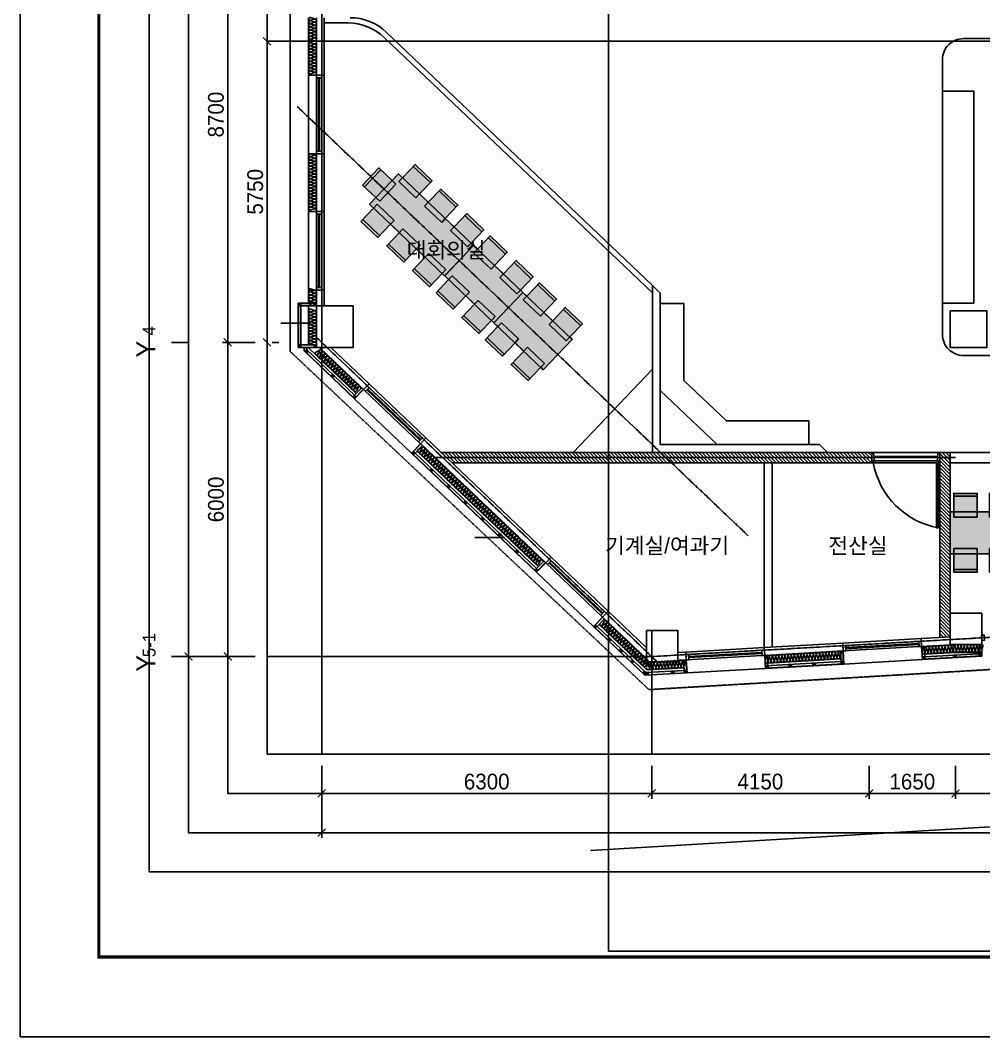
# Model space of a CAD drawing. Header units: millimetres. Extents: x 0 to 199210, y 0 to 94205.
# Drawn here: x 68105 to 86494, y 0 to 19409 of the extents above; entities that cross this region are included whole.
import ezdxf
from ezdxf.enums import TextEntityAlignment as Align

# ---------------------------------------------------------------- set-up
doc = ezdxf.new("R2010")
doc.units = ezdxf.units.MM
doc.linetypes.add('CEN', pattern=[62, 60, -1, 0, -1])
doc.linetypes.add('HIDDEN', pattern=[3, 2, -1])
doc.layers.get('Defpoints').update_dxf_attribs({"color": 142})
for name, color, linetype in [('$사무복지_Plan_1F$0$FUR', 5, 'Continuous'), ('$사무복지_Plan_1F$0$재질', 251, 'Continuous'), ('2. WAL', 2, 'Continuous'), ('4', 4, 'Continuous'), ('5', 5, 'Continuous'), ('6', 6, 'Continuous'), ('A-DWALL1', 3, 'Continuous'), ('CEN', 1, 'CEN'), ('COL', 2, 'Continuous'), ('D_TEXT', 7, 'Continuous'), ('DIM', 7, 'Continuous'), ('HAT', 8, 'Continuous'), ('Hid', 7, 'HIDDEN'), ('ins', 9, 'Continuous'), ('STL', 3, 'Continuous'), ('WID', 4, 'Continuous'), ('WIN-9', 9, 'Continuous'), ('조적', 3, 'Continuous')]:
    doc.layers.add(name, color=color, linetype=linetype)
doc.layers.add('INVisible', color=165, linetype='Continuous', plot=False)
doc.styles.add('11', font='Dotum.ttf')
doc.styles.add('돋움', font='Dotum.ttf')
doc.dimstyles.new('150', dxfattribs={"dimscale": 50, "dimtxt": 6, "dimasz": 3, "dimexe": 2, "dimexo": 4.5, "dimgap": 1.5, "dimtad": 1, "dimtoh": 1, "dimdec": 0, "dimzin": 0, "dimdsep": 46, "dimtxsty": '11', "dimblk1": 'ARCHTICK', "dimblk2": 'ARCHTICK', "dimsah": 1, "dimcen": 5, "dimclrd": 143, "dimclre": 143, "dimclrt": 7, "dimadec": 0, "dimazin": 0, "dimtfac": 1, "dimtdec": 0, "dimtix": 1, "dimtmove": 2, "dimatfit": 3, "dimldrblk": 'ARCHTICK', "dimfxl": 1, "dimtolj": 1, "dimtzin": 0, "dimlwd": -1, "dimlwe": -1, "dimarcsym": 0})
picture_1 = doc.add_image_def('image1.jpg', size_in_pixel=(707, 1000))

# ---------------------------------------------------------------- blocks, each defined once
blk = doc.blocks.new('FORM_A3_100')
at = {"color": 8}
blk.add_lwpolyline([(42000, 0), (42000, 29700), (0, 29700), (0, 0)], close=True, dxfattribs=at)
at = {"color": 7, "const_width": 41.7}
blk.add_lwpolyline([(41001, 1016), (41001, 28684), (999, 28684), (999, 1016)], close=True, dxfattribs=at)
blk = doc.blocks.new('_ArchTick')
at = {"color": 0, "linetype": 'ByBlock', "const_width": 0.15}
blk.add_lwpolyline([(-0.5, -0.5), (0.5, 0.5)], dxfattribs=at)
blk = doc.blocks.new('*D129')
at = {"layer": 'Defpoints', "color": 0, "transparency": 16777216}
for p in [(72815, 21959), (72065, 13259), (72815, 13259)]:
    blk.add_point(p, dxfattribs=at)
at = {"layer": 'DIM', "color": 143, "transparency": 16777216}
for p, q in [((72590, 21959), (71965, 21959)), ((72065, 21959), (72065, 13259)), ((72590, 13259), (71965, 13259))]:
    blk.add_line(p, q, dxfattribs=at)
at = {"layer": 'DIM', "color": 143, "transparency": 16777216, "xscale": 150, "yscale": 150, "zscale": 150}
for p, rotation in [((72065, 21959), 90), ((72065, 13259), 270)]:
    blk.add_blockref('_ArchTick', p, dxfattribs=dict(at, rotation=rotation))
at = {"layer": 'DIM', "color": 7, "transparency": 16777216, "insert": (71840, 17609), "char_height": 300, "attachment_point": 5, "rotation": 90, "style": '11'}
blk.add_mtext('\\A1;8700', dxfattribs=at)
blk = doc.blocks.new('*D130')
at = {"layer": 'Defpoints', "color": 0, "transparency": 16777216}
for p in [(72815, 13259), (72065, 7259), (72815, 7259)]:
    blk.add_point(p, dxfattribs=at)
at = {"layer": 'DIM', "color": 143, "transparency": 16777216}
for p, q in [((72590, 13259), (71965, 13259)), ((72065, 13259), (72065, 7259)), ((72590, 7259), (71965, 7259))]:
    blk.add_line(p, q, dxfattribs=at)
at = {"layer": 'DIM', "color": 143, "transparency": 16777216, "xscale": 150, "yscale": 150, "zscale": 150}
for p, rotation in [((72065, 13259), 90), ((72065, 7259), 270)]:
    blk.add_blockref('_ArchTick', p, dxfattribs=dict(at, rotation=rotation))
at = {"layer": 'DIM', "color": 7, "transparency": 16777216, "insert": (71840, 10259), "char_height": 300, "attachment_point": 5, "rotation": 90, "style": '11'}
blk.add_mtext('\\A1;6000', dxfattribs=at)
blk = doc.blocks.new('*D131')
at = {"layer": 'Defpoints', "color": 0, "transparency": 16777216}
for p in [(72815, 38459), (71315, 7259), (72815, 7259)]:
    blk.add_point(p, dxfattribs=at)
at = {"layer": 'DIM', "color": 143, "transparency": 16777216}
for p, q in [((72590, 38459), (71215, 38459)), ((71315, 38459), (71315, 7259)), ((72590, 7259), (71215, 7259))]:
    blk.add_line(p, q, dxfattribs=at)
at = {"layer": 'DIM', "color": 143, "transparency": 16777216, "xscale": 150, "yscale": 150, "zscale": 150}
for p, rotation in [((71315, 38459), 90), ((71315, 7259), 270)]:
    blk.add_blockref('_ArchTick', p, dxfattribs=dict(at, rotation=rotation))
at = {"layer": 'DIM', "color": 7, "transparency": 16777216, "insert": (71090, 22859), "char_height": 300, "attachment_point": 5, "rotation": 90, "style": '11'}
blk.add_mtext('\\A1;31200', dxfattribs=at)
blk = doc.blocks.new('*D142')
at = {"layer": 'Defpoints', "color": 0, "transparency": 16777216}
for p in [(73858, 5395), (80158, 5395), (80158, 4645)]:
    blk.add_point(p, dxfattribs=at)
at = {"layer": 'DIM', "color": 143, "transparency": 16777216}
for p, q in [((73858, 5170), (73858, 4545)), ((80158, 5170), (80158, 4545)), ((73858, 4645), (80158, 4645))]:
    blk.add_line(p, q, dxfattribs=at)
at = {"layer": 'DIM', "color": 143, "transparency": 16777216, "xscale": 150, "yscale": 150, "zscale": 150, "rotation": 180}
blk.add_blockref('_ArchTick', (73858, 4645), dxfattribs=at)
at = {"layer": 'DIM', "color": 143, "transparency": 16777216, "xscale": 150, "yscale": 150, "zscale": 150}
blk.add_blockref('_ArchTick', (80158, 4645), dxfattribs=at)
at = {"layer": 'DIM', "color": 7, "transparency": 16777216, "insert": (77008, 4870), "char_height": 300, "attachment_point": 5, "style": '11'}
blk.add_mtext('\\A1;6300', dxfattribs=at)
blk = doc.blocks.new('*D143')
at = {"layer": 'Defpoints', "color": 0, "transparency": 16777216}
for p in [(80158, 5395), (84308, 5395), (84308, 4645)]:
    blk.add_point(p, dxfattribs=at)
at = {"layer": 'DIM', "color": 143, "transparency": 16777216}
for p, q in [((80158, 5170), (80158, 4545)), ((84308, 5170), (84308, 4545)), ((80158, 4645), (84308, 4645))]:
    blk.add_line(p, q, dxfattribs=at)
at = {"layer": 'DIM', "color": 143, "transparency": 16777216, "xscale": 150, "yscale": 150, "zscale": 150, "rotation": 180}
blk.add_blockref('_ArchTick', (80158, 4645), dxfattribs=at)
at = {"layer": 'DIM', "color": 143, "transparency": 16777216, "xscale": 150, "yscale": 150, "zscale": 150}
blk.add_blockref('_ArchTick', (84308, 4645), dxfattribs=at)
at = {"layer": 'DIM', "color": 7, "transparency": 16777216, "insert": (82233, 4870), "char_height": 300, "attachment_point": 5, "style": '11'}
blk.add_mtext('\\A1;4150', dxfattribs=at)
blk = doc.blocks.new('*D144')
at = {"layer": 'Defpoints', "color": 0, "transparency": 16777216}
for p in [(84308, 5395), (85958, 5395), (85958, 4645)]:
    blk.add_point(p, dxfattribs=at)
at = {"layer": 'DIM', "color": 143, "transparency": 16777216}
for p, q in [((84308, 5170), (84308, 4545)), ((85958, 5170), (85958, 4545)), ((84308, 4645), (85958, 4645))]:
    blk.add_line(p, q, dxfattribs=at)
at = {"layer": 'DIM', "color": 143, "transparency": 16777216, "xscale": 150, "yscale": 150, "zscale": 150, "rotation": 180}
blk.add_blockref('_ArchTick', (84308, 4645), dxfattribs=at)
at = {"layer": 'DIM', "color": 143, "transparency": 16777216, "xscale": 150, "yscale": 150, "zscale": 150}
blk.add_blockref('_ArchTick', (85958, 4645), dxfattribs=at)
at = {"layer": 'DIM', "color": 7, "transparency": 16777216, "insert": (85133, 4870), "char_height": 300, "attachment_point": 5, "style": '11'}
blk.add_mtext('\\A1;1650', dxfattribs=at)
blk = doc.blocks.new('*D145')
at = {"layer": 'Defpoints', "color": 0, "transparency": 16777216}
for p in [(85958, 5395), (95958, 5395), (95958, 4645)]:
    blk.add_point(p, dxfattribs=at)
at = {"layer": 'DIM', "color": 143, "transparency": 16777216}
for p, q in [((85958, 5170), (85958, 4545)), ((95958, 5170), (95958, 4545)), ((85958, 4645), (95958, 4645))]:
    blk.add_line(p, q, dxfattribs=at)
at = {"layer": 'DIM', "color": 143, "transparency": 16777216, "xscale": 150, "yscale": 150, "zscale": 150, "rotation": 180}
blk.add_blockref('_ArchTick', (85958, 4645), dxfattribs=at)
at = {"layer": 'DIM', "color": 143, "transparency": 16777216, "xscale": 150, "yscale": 150, "zscale": 150}
blk.add_blockref('_ArchTick', (95958, 4645), dxfattribs=at)
at = {"layer": 'DIM', "color": 7, "transparency": 16777216, "insert": (90958, 4870), "char_height": 300, "attachment_point": 5, "style": '11'}
blk.add_mtext('\\A1;10000', dxfattribs=at)
blk = doc.blocks.new('*D150')
at = {"layer": 'Defpoints', "color": 0, "transparency": 16777216}
for p in [(73858, 5395), (118858, 5395), (118858, 3895)]:
    blk.add_point(p, dxfattribs=at)
at = {"layer": 'DIM', "color": 143, "transparency": 16777216}
for p, q in [((73858, 5170), (73858, 3795)), ((118858, 5170), (118858, 3795)), ((73858, 3895), (118858, 3895))]:
    blk.add_line(p, q, dxfattribs=at)
at = {"layer": 'DIM', "color": 143, "transparency": 16777216, "xscale": 150, "yscale": 150, "zscale": 150, "rotation": 180}
blk.add_blockref('_ArchTick', (73858, 3895), dxfattribs=at)
at = {"layer": 'DIM', "color": 143, "transparency": 16777216, "xscale": 150, "yscale": 150, "zscale": 150}
blk.add_blockref('_ArchTick', (118858, 3895), dxfattribs=at)
at = {"layer": 'DIM', "color": 7, "transparency": 16777216, "insert": (96358, 4120), "char_height": 300, "attachment_point": 5, "style": '11'}
blk.add_mtext('\\A1;45000', dxfattribs=at)
blk = doc.blocks.new('*D157')
at = {"layer": 'Defpoints', "color": 0, "transparency": 16777216}
for p in [(72815, 21959), (72815, 19009), (72815, 19009)]:
    blk.add_point(p, dxfattribs=at)
at = {"layer": 'DIM', "color": 143, "transparency": 16777216}
for p, q in [((72815, 21959), (72815, 19009)), ((73040, 21959), (72915, 21959)), ((73040, 19009), (72915, 19009))]:
    blk.add_line(p, q, dxfattribs=at)
at = {"layer": 'DIM', "color": 143, "transparency": 16777216, "xscale": 150, "yscale": 150, "zscale": 150}
for p, rotation in [((72815, 21959), 90), ((72815, 19009), 270)]:
    blk.add_blockref('_ArchTick', p, dxfattribs=dict(at, rotation=rotation))
at = {"layer": 'DIM', "color": 7, "transparency": 16777216, "insert": (72590, 20484), "char_height": 300, "attachment_point": 5, "rotation": 90, "style": '11'}
blk.add_mtext('\\A1;2950', dxfattribs=at)
blk = doc.blocks.new('*D158')
at = {"layer": 'Defpoints', "color": 0, "transparency": 16777216}
for p in [(72815, 19009), (72815, 13259), (72815, 13259)]:
    blk.add_point(p, dxfattribs=at)
at = {"layer": 'DIM', "color": 143, "transparency": 16777216}
for p, q in [((72815, 19009), (72815, 13259)), ((73040, 19009), (72915, 19009)), ((73040, 13259), (72915, 13259))]:
    blk.add_line(p, q, dxfattribs=at)
at = {"layer": 'DIM', "color": 143, "transparency": 16777216, "xscale": 150, "yscale": 150, "zscale": 150}
for p, rotation in [((72815, 19009), 90), ((72815, 13259), 270)]:
    blk.add_blockref('_ArchTick', p, dxfattribs=dict(at, rotation=rotation))
at = {"layer": 'DIM', "color": 7, "transparency": 16777216, "insert": (72590, 16134), "char_height": 300, "attachment_point": 5, "rotation": 90, "style": '11'}
blk.add_mtext('\\A1;5750', dxfattribs=at)
blk = doc.blocks.new('insul1')
blk.add_lwpolyline([(0, 0.25, 1.344031), (0.35, 0.25), (0.2, 0.75, -1.344031), (0.55, 0.75), (0.4, 0.25)], format="xyb")
blk = doc.blocks.new('table_4')
at = {"true_color": 0xffffff}
h = blk.add_hatch(color=7, dxfattribs=at)
h.dxf.hatch_style = 1
h.paths.add_polyline_path([(130342, 46560), (130342, 46210), (130237, 46210), (130237, 45410), (130342, 45410), (130342, 45060), (130792, 45060), (130792, 45410), (131022, 45410), (131022, 45060), (131472, 45060), (131472, 45410), (131537, 45410), (131537, 46210), (131472, 46210), (131472, 46560), (131022, 46560), (131022, 46210), (130792, 46210), (130792, 46560)])
at = {"layer": '$사무복지_Plan_1F$0$FUR'}
for p, q in [((130792, 46560), (130342, 46560)), ((130342, 46560), (130342, 46210)), ((130342, 46510), (130792, 46510)), ((130792, 46210), (130792, 46560)), ((131472, 46560), (131022, 46560)), ((131022, 46560), (131022, 46210)), ((131022, 46510), (131472, 46510)), ((131472, 46210), (131472, 46560)), ((131537, 46210), (130237, 46210)), ((130237, 46210), (130237, 45410)), ((131537, 45410), (131537, 46210)), ((130237, 45410), (131537, 45410)), ((130342, 45060), (130342, 45410)), ((130792, 45410), (130792, 45060)), ((131022, 45060), (131022, 45410)), ((131472, 45410), (131472, 45060)), ((130342, 45110), (130792, 45110)), ((130792, 45060), (130342, 45060)), ((131022, 45110), (131472, 45110)), ((131472, 45060), (131022, 45060))]:
    blk.add_line(p, q, dxfattribs=at)
at = {"layer": '$사무복지_Plan_1F$0$재질', "ltscale": 0.3}
for p, q in [((130342, 46210), (130342, 46110)), ((130792, 46110), (130792, 46210)), ((131022, 46210), (131022, 46110)), ((131472, 46110), (131472, 46210)), ((130342, 46110), (130792, 46110)), ((131022, 46110), (131472, 46110)), ((130342, 45410), (130342, 45510)), ((130342, 45510), (130792, 45510)), ((130792, 45510), (130792, 45410)), ((131022, 45410), (131022, 45510)), ((131022, 45510), (131472, 45510)), ((131472, 45510), (131472, 45410))]:
    blk.add_line(p, q, dxfattribs=at)
blk.add_lwpolyline([(130342, 46560), (130342, 46210), (130237, 46210), (130237, 45410), (130342, 45410), (130342, 45060), (130792, 45060), (130792, 45410), (131022, 45410), (131022, 45060), (131472, 45060), (131472, 45410), (131537, 45410), (131537, 46210), (131472, 46210), (131472, 46560), (131022, 46560), (131022, 46210), (130792, 46210), (130792, 46560)], close=True)
blk = doc.blocks.new('3F_Tabl_7')
at = {"true_color": 0xffffff}
h = blk.add_hatch(color=7, dxfattribs=at)
h.dxf.hatch_style = 1
h.paths.add_polyline_path([(279150, 37195), (278800, 37195), (278800, 37300), (278625, 37300), (278625, 37650), (278175, 37650), (278175, 37300), (278000, 37300), (278000, 37195), (277650, 37195), (277650, 36745), (278000, 36745), (278000, 36515), (277650, 36515), (277650, 36065), (278000, 36065), (278000, 35835), (277650, 35835), (277650, 35385), (278000, 35385), (278000, 35320), (278800, 35320), (278800, 35385), (279150, 35385), (279150, 35835), (278800, 35835), (278800, 36065), (279150, 36065), (279150, 36515), (278800, 36515), (278800, 36745), (279150, 36745)])
at = {"layer": '$사무복지_Plan_1F$0$FUR'}
for p, q in [((278175, 37300), (278175, 37650)), ((278175, 37650), (278625, 37650)), ((278625, 37600), (278175, 37600)), ((278625, 37650), (278625, 37300)), ((278800, 37300), (278000, 37300)), ((278000, 37300), (278000, 35320)), ((278800, 35320), (278800, 37300)), ((277650, 36745), (277650, 37195)), ((277650, 37195), (278000, 37195)), ((277700, 37195), (277700, 36745)), ((279150, 37195), (278800, 37195)), ((279100, 37195), (279100, 36745)), ((279150, 36745), (279150, 37195)), ((278000, 36745), (277650, 36745)), ((278800, 36745), (279150, 36745)), ((277650, 36065), (277650, 36515)), ((277650, 36515), (278000, 36515)), ((277700, 36515), (277700, 36065)), ((279150, 36515), (278800, 36515)), ((279100, 36515), (279100, 36065)), ((279150, 36065), (279150, 36515)), ((278000, 36065), (277650, 36065)), ((278800, 36065), (279150, 36065)), ((277650, 35385), (277650, 35835)), ((277650, 35835), (278000, 35835)), ((277700, 35835), (277700, 35385)), ((279150, 35835), (278800, 35835)), ((279100, 35835), (279100, 35385)), ((279150, 35385), (279150, 35835)), ((278000, 35385), (277650, 35385)), ((278800, 35385), (279150, 35385)), ((278000, 35320), (278800, 35320))]:
    blk.add_line(p, q, dxfattribs=at)
at = {"layer": '$사무복지_Plan_1F$0$재질', "ltscale": 0.3}
for p, q in [((278175, 37200), (278175, 37300)), ((278625, 37300), (278625, 37200)), ((278000, 37195), (278100, 37195)), ((278100, 37195), (278100, 36745)), ((278625, 37200), (278175, 37200)), ((278800, 37195), (278700, 37195)), ((278700, 37195), (278700, 36745)), ((278100, 36745), (278000, 36745)), ((278700, 36745), (278800, 36745)), ((278000, 36515), (278100, 36515)), ((278100, 36515), (278100, 36065)), ((278800, 36515), (278700, 36515)), ((278700, 36515), (278700, 36065)), ((278100, 36065), (278000, 36065)), ((278700, 36065), (278800, 36065)), ((278000, 35835), (278100, 35835)), ((278100, 35835), (278100, 35385)), ((278800, 35835), (278700, 35835)), ((278700, 35835), (278700, 35385)), ((278100, 35385), (278000, 35385)), ((278700, 35385), (278800, 35385))]:
    blk.add_line(p, q, dxfattribs=at)
blk.add_lwpolyline([(279150, 37195), (278800, 37195), (278800, 37300), (278625, 37300), (278625, 37650), (278175, 37650), (278175, 37300), (278000, 37300), (278000, 37195), (277650, 37195), (277650, 36745), (278000, 36745), (278000, 36515), (277650, 36515), (277650, 36065), (278000, 36065), (278000, 35835), (277650, 35835), (277650, 35385), (278000, 35385), (278000, 35320), (278800, 35320), (278800, 35385), (279150, 35385), (279150, 35835), (278800, 35835), (278800, 36065), (279150, 36065), (279150, 36515), (278800, 36515), (278800, 36745), (279150, 36745)], close=True)

msp = doc.modelspace()

# ---------------------------------------------------------------- hatches: boundary and pattern name
at = {"layer": 'HAT'}
h = msp.add_hatch(dxfattribs=at)
h.set_pattern_fill('ANSI31', color=256, scale=15, angle=450, style=0, double=1)
h.set_pattern_definition([(135, (76137.206, 10958.86), (-33.67596, -33.67596), [])])
h.paths.add_polyline_path([(85858, 11158.9), (85658, 11158.9), (85658, 10958.9), (85658, 7621.6), (85858, 7633), (85858, 8088.6)])
h.paths.add_polyline_path([(84358, 10958.9), (84358, 11158.9), (84258, 11158.9), (76137.2, 11158.9), (76347.1, 10958.9)])

# ---------------------------------------------------------------- linework, layer by layer
for p, q in [((73080.5, 13624), (73645.5, 13624)), ((76779.5, 9529.5), (77344.4, 9529.5)), ((86458, 7338.6), (86458, 7266.4))]:
    msp.add_line(p, q)
at = {"color": 0, "linetype": 'ByBlock'}
for p, q in [((70989.8, 13258.9), (71314.8, 13258.9)), ((70989.8, 7258.9), (71314.8, 7258.9))]:
    msp.add_line(p, q, dxfattribs=at)
at = {"layer": '2. WAL'}
for p, q in [((73908, 19358.9), (74360.5, 19358.9)), ((78656.3, 11158.9), (80170.8, 12749.1)), ((82306.4, 7431.1), (82306.4, 10958.9)), ((82456.4, 7439.6), (82456.4, 10958.9))]:
    msp.add_line(p, q, dxfattribs=at)
msp.add_lwpolyline([(89888, 13408.9), (89888, 19058.9), (86108, 19058.9, 0.4142136), (85708, 18658.9), (85708, 18058.9), (86308, 18058.9), (86308, 14008.9), (85708, 14008.9), (85708, 13408.9, 0.4142136), (86108, 13008.9), (89488, 13008.9, 0.4142136)], format="xyb", close=True, dxfattribs=at)
for points in [[(85708, 18058.9), (86308, 18058.9), (86308, 14008.9), (85708, 14008.9)], [(83158, 11308.9), (81404.4, 11308.9), (80320.8, 12340.9), (80320.8, 14001.4), (80770.8, 14001.4), (80770.8, 12533.7), (81584.4, 11758.9), (83158, 11758.9)], [(85858, 11158.9), (88358, 11158.9), (88358, 10958.9), (85858, 10958.9)]]:
    msp.add_lwpolyline(points, close=True, dxfattribs=at)
msp.add_lwpolyline([(80170.8, 11158.9), (80170.8, 14344.1), (80320.8, 14201.4), (80320.8, 11308.9), (83358, 11308.9), (83515.5, 11158.9), (80320.8, 11158.9)], dxfattribs=at)
for centre in [(74400.5, 18458.9), (74360.5, 18358.9)]:
    msp.add_arc(centre, 1000, 46.39718, 90, dxfattribs=at)
at = {"layer": '4'}
for p, q in [((73608, 19458.9), (73608, 18358.9)), ((73758, 18358.9), (73608, 18358.9)), ((73758, 16858.9), (73608, 16858.9)), ((73608, 16858.9), (73608, 15758.9)), ((73758, 15758.9), (73608, 15758.9)), ((73608, 14258.9), (73608, 14008.9)), ((73758, 14258.9), (73608, 14258.9)), ((73608, 13958.9), (73608, 13208.9)), ((73608, 13158.9), (73608, 13151.7)), ((74518.3, 12284.7), (73608, 13151.7)), ((75677.9, 11182.2), (77994.3, 8974.5)), ((79152.8, 7870.9), (80064, 7003.1)), ((86458, 7488.6), (86458, 7338.6)), ((82373.3, 7134.4), (83771, 7213.8)), ((85368.5, 7304.7), (85965.1, 7338.6)), ((85965.1, 7338.6), (86458, 7338.6)), ((80775.8, 7043.6), (80064, 7003.1))]:
    msp.add_line(p, q, dxfattribs=at)
at = {"layer": '5'}
for p, q in [((73758, 14008.9), (73408, 14008.9)), ((73408, 14008.9), (73408, 13158.9)), ((73758, 14003.9), (73408, 14003.9)), ((73413, 14008.9), (73413, 13163.9)), ((73458, 14008.9), (73458, 13208.9)), ((73758, 13958.9), (73408, 13958.9)), ((73758, 13208.9), (73458, 13208.9)), ((73758, 13158.9), (73408, 13158.9)), ((73758, 13163.9), (73413, 13163.9)), ((73523.5, 13158.9), (73523.5, 13094.1)), ((74485.6, 12177.8), (73523.5, 13094.1)), ((73528.5, 13158.9), (73528.5, 13096.2)), ((74485.4, 12184.9), (73528.5, 13096.2)), ((73573.5, 13158.9), (73573.5, 13115.5)), ((74483.8, 12248.5), (73573.5, 13115.5)), ((74621.8, 12393.3), (74483.8, 12248.5)), ((74654.4, 12362.3), (74485.4, 12184.9)), ((74658, 12358.9), (74485.6, 12177.8)), ((75744.2, 11324.4), (75571.8, 11143.3)), ((75747.8, 11320.9), (75578.9, 11143.5)), ((75780.4, 11289.9), (75642.5, 11145.1)), ((75571.8, 11143.3), (77961.4, 8867.5)), ((75578.9, 11143.5), (77961.3, 8874.5)), ((75642.5, 11145.1), (77959.7, 8938.2)), ((78097.9, 9083.3), (77959.7, 8938.2)), ((78130.5, 9052.3), (77961.3, 8874.5)), ((78134.1, 9048.8), (77961.4, 8867.5)), ((79220.4, 8014.3), (79047.7, 7833)), ((79224, 8010.9), (79054.7, 7833.2)), ((79256.6, 7979.8), (79118.3, 7834.7)), ((80026.4, 6900.8), (79047.7, 7833)), ((80028.3, 6905.9), (79054.7, 7833.2)), ((80045.2, 6952), (79118.3, 7834.7)), ((85310, 7451.6), (85324.2, 7202)), ((85315, 7451.9), (85328.9, 7207.3)), ((85360, 7454.4), (85371.3, 7254.7)), ((86408, 7488.6), (86408, 7313.7)), ((86453, 7271.2), (86453, 7488.6)), ((86458, 7266.4), (86458, 7488.6)), ((80767.3, 7193.3), (80778.7, 6993.7)), ((80812.3, 7195.9), (80826.2, 6951.3)), ((80817.3, 7196.2), (80831.4, 6946.6)), ((82314.9, 7281.3), (82329.1, 7031.7)), ((82319.9, 7281.6), (82334.1, 7032)), ((82364.8, 7284.1), (82379, 7034.6)), ((83762.5, 7363.6), (83773.9, 7163.9)), ((83807.5, 7366.2), (83821.4, 7121.6)), ((83812.5, 7366.4), (83826.6, 7116.8)), ((85324.2, 7202), (86458, 7266.4)), ((85328.9, 7207.3), (86453, 7271.2)), ((85371.3, 7254.7), (86408, 7313.7)), ((80045.2, 6952), (80778.7, 6993.7)), ((82326.2, 7081.6), (83773.9, 7163.9)), ((82328.8, 7036.7), (83821.4, 7121.6)), ((82329.1, 7031.7), (83826.6, 7116.8)), ((80026.4, 6900.8), (80831.4, 6946.6)), ((80028.3, 6905.9), (80826.2, 6951.3))]:
    msp.add_line(p, q, dxfattribs=at)
at = {"layer": '6'}
for p, q in [((73413, 14003.9), (73458, 13958.9)), ((73458, 14003.9), (73413, 13958.9)), ((73713, 14003.9), (73758, 13958.9)), ((73758, 14003.9), (73713, 13958.9)), ((73413, 13163.9), (73458, 13208.9)), ((73458, 13163.9), (73413, 13208.9)), ((73713, 13163.9), (73758, 13208.9)), ((73758, 13163.9), (73713, 13208.9)), ((73542.5, 13082.9), (73606.1, 13084.5)), ((73575.1, 13051.9), (73573.5, 13115.5)), ((74068.9, 12579.1), (74067.3, 12642.7)), ((74036.3, 12610.1), (74099.9, 12611.7)), ((74485.4, 12184.9), (74483.8, 12248.5)), ((74452.8, 12215.9), (74516.4, 12217.5)), ((75578.9, 11143.5), (75642.5, 11145.1)), ((75611.4, 11112.5), (75609.9, 11176.1)), ((75920.6, 10818.6), (75984.2, 10820.2)), ((75953.2, 10787.6), (75951.6, 10851.2)), ((76246.5, 10508.3), (76310.1, 10509.8)), ((76279, 10477.2), (76277.5, 10540.9)), ((76572.3, 10197.9), (76635.9, 10199.5)), ((76604.9, 10166.9), (76603.4, 10230.5)), ((76930.8, 9856.6), (76929.2, 9920.2)), ((76898.2, 9887.6), (76961.8, 9889.1)), ((77224, 9577.2), (77287.7, 9578.8)), ((77256.6, 9546.2), (77255.1, 9609.8)), ((77549.9, 9266.9), (77613.5, 9268.4)), ((77582.5, 9235.9), (77580.9, 9299.5)), ((77961.6, 8874.9), (77960, 8938.5)), ((77929, 8905.9), (77992.6, 8907.4)), ((79055, 7833.5), (79118.6, 7835)), ((79087.6, 7802.4), (79086.1, 7866)), ((79318.5, 7582), (79382.1, 7583.5)), ((79351.1, 7550.9), (79349.5, 7614.5)), ((79572.1, 7340.4), (79570.6, 7404)), ((79539.5, 7371.4), (79603.1, 7373)), ((79793.2, 7129.9), (79791.6, 7193.5)), ((85373.9, 7209.8), (85326.4, 7252.2)), ((85328.9, 7207.3), (85371.3, 7254.7)), ((85974.4, 7243.9), (85926.9, 7286.3)), ((85929.5, 7241.4), (85971.8, 7288.9)), ((86408, 7265.5), (86453, 7310.5)), ((86453, 7265.5), (86408, 7310.5)), ((79760.6, 7160.9), (79824.2, 7162.5)), ((80826.2, 6951.3), (80778.7, 6993.7)), ((80781.2, 6948.7), (80823.6, 6996.2)), ((82380.2, 7039.6), (82332.7, 7082)), ((82335.3, 7037.1), (82377.6, 7084.6)), ((82829.5, 7065.2), (82782, 7107.5)), ((82784.5, 7062.6), (82826.9, 7110.1)), ((83278.7, 7090.7), (83231.2, 7133.1)), ((83233.8, 7088.2), (83276.2, 7135.6)), ((83821.4, 7121.6), (83773.9, 7163.9)), ((83776.4, 7119), (83818.8, 7166.5)), ((79981.6, 6950.4), (80045.2, 6952)), ((80014.2, 6919.4), (80012.6, 6983)), ((80092.7, 6909.6), (80045.2, 6952)), ((80047.8, 6907), (80090.2, 6954.5)), ((80583.1, 6937.5), (80535.6, 6979.8)), ((80538.2, 6934.9), (80580.5, 6982.4))]:
    msp.add_line(p, q, dxfattribs=at)
for points in [[(73413, 13958.9), (73458, 13958.9), (73458, 14003.9), (73413, 14003.9)], [(73713, 13958.9), (73758, 13958.9), (73758, 14003.9), (73713, 14003.9)], [(73413, 13208.9), (73458, 13208.9), (73458, 13163.9), (73413, 13163.9)], [(73713, 13208.9), (73758, 13208.9), (73758, 13163.9), (73713, 13163.9)], [(73573.5, 13115.5), (73606.1, 13084.5), (73575.1, 13051.9), (73542.5, 13082.9)], [(74067.3, 12642.7), (74099.9, 12611.7), (74068.9, 12579.1), (74036.3, 12610.1)], [(74483.8, 12248.5), (74516.4, 12217.5), (74485.4, 12184.9), (74452.8, 12215.9)], [(75609.9, 11176.1), (75642.5, 11145.1), (75611.4, 11112.5), (75578.9, 11143.5)], [(75951.6, 10851.2), (75984.2, 10820.2), (75953.2, 10787.6), (75920.6, 10818.6)], [(76277.5, 10540.9), (76310.1, 10509.8), (76279, 10477.2), (76246.5, 10508.3)], [(76603.4, 10230.5), (76635.9, 10199.5), (76604.9, 10166.9), (76572.3, 10197.9)], [(76929.2, 9920.2), (76961.8, 9889.1), (76930.8, 9856.6), (76898.2, 9887.6)], [(77255.1, 9609.8), (77287.7, 9578.8), (77256.6, 9546.2), (77224, 9577.2)], [(77580.9, 9299.5), (77613.5, 9268.4), (77582.5, 9235.9), (77549.9, 9266.9)], [(77960, 8938.5), (77992.6, 8907.4), (77961.6, 8874.9), (77929, 8905.9)], [(79086.1, 7866), (79118.6, 7835), (79087.6, 7802.4), (79055, 7833.5)], [(79349.5, 7614.5), (79382.1, 7583.5), (79351.1, 7550.9), (79318.5, 7582)], [(79570.6, 7404), (79603.1, 7373), (79572.1, 7340.4), (79539.5, 7371.4)], [(79791.6, 7193.5), (79824.2, 7162.5), (79793.2, 7129.9), (79760.6, 7160.9)], [(85326.4, 7252.2), (85371.3, 7254.7), (85373.9, 7209.8), (85328.9, 7207.3)], [(85926.9, 7286.3), (85971.8, 7288.9), (85974.4, 7243.9), (85929.5, 7241.4)], [(86408, 7310.5), (86453, 7310.5), (86453, 7265.5), (86408, 7265.5)], [(80778.7, 6993.7), (80823.6, 6996.2), (80826.2, 6951.3), (80781.2, 6948.7)], [(82332.7, 7082), (82377.6, 7084.6), (82380.2, 7039.6), (82335.3, 7037.1)], [(82782, 7107.5), (82826.9, 7110.1), (82829.5, 7065.2), (82784.5, 7062.6)], [(83231.2, 7133.1), (83276.2, 7135.6), (83278.7, 7090.7), (83233.8, 7088.2)], [(83773.9, 7163.9), (83818.8, 7166.5), (83821.4, 7121.6), (83776.4, 7119)], [(80012.6, 6983), (80045.2, 6952), (80014.2, 6919.4), (79981.6, 6950.4)], [(80045.2, 6952), (80090.2, 6954.5), (80092.7, 6909.6), (80047.8, 6907)], [(80535.6, 6979.8), (80580.5, 6982.4), (80583.1, 6937.5), (80538.2, 6934.9)]]:
    msp.add_lwpolyline(points, close=True, dxfattribs=at)
at = {"layer": 'CEN'}
for p, q in [((73858, 39166.8), (73858, 5395.3)), ((72814.8, 19008.9), (121683.9, 19008.9)), ((73390.7, 17763.4), (81998.2, 9565.8)), ((73758, 13354.1), (80263, 7158.9)), ((76024.7, 11058.9), (85958, 11058.9)), ((80021.2, 7251.1), (118958, 9464.5)), ((80158, 7758.9), (80158, 5395.3)), ((80158, 7258.9), (72814.8, 7258.9))]:
    msp.add_line(p, q, dxfattribs=at)
at = {"layer": 'COL'}
for p, q in [((73758, 19458.9), (73758, 18358.9)), ((73908, 18358.9), (73908, 19458.9)), ((75050.1, 19083), (80170.8, 14206.2)), ((75090.1, 19183), (80170.9, 14344.2)), ((73758, 18358.9), (73908, 18358.9)), ((73758, 16858.9), (73908, 16858.9)), ((73758, 16858.9), (73758, 15758.9)), ((73908, 15758.9), (73908, 16858.9)), ((73758, 15758.9), (73908, 15758.9)), ((73758, 14258.9), (73908, 14258.9)), ((73758, 14258.9), (73758, 13958.9)), ((73908, 14258.9), (73908, 13958.9)), ((73818, 13158.9), (74658, 12358.9)), ((74035.5, 13158.9), (74761.4, 12467.5)), ((74761.4, 12467.5), (74658, 12358.9)), ((75847.6, 11432.9), (75744.2, 11324.3)), ((75745.1, 11325.3), (78134, 9048.7)), ((75848.6, 11433.9), (78237.4, 9157.3)), ((78134.1, 9048.8), (78237.6, 9157.4)), ((79220.1, 8014), (79323.5, 8122.6)), ((79220.1, 8014), (80058, 7216)), ((79323.5, 8122.6), (80058, 7423.1)), ((85301.5, 7601.3), (85858, 7633)), ((85301.5, 7601.3), (85310, 7451.6)), ((82306.4, 7431.1), (83803.9, 7516.2)), ((82306.4, 7431.1), (82314.9, 7281.3)), ((83803.9, 7516.2), (83812.5, 7366.4)), ((85310, 7451.6), (85960.8, 7488.6)), ((80808.7, 7345.9), (80658, 7337.4)), ((80817.3, 7196.2), (80658, 7187.1)), ((80808.7, 7345.9), (80817.3, 7196.2)), ((82314.9, 7281.3), (83812.5, 7366.4))]:
    msp.add_line(p, q, dxfattribs=at)
for points in [[(73758, 13958.9), (73758, 13158.9), (74458, 13158.9), (74458, 13958.9), (73758, 13958.9)], [(85858, 13858.9), (85858, 13158.9), (86558, 13158.9), (86558, 13858.9), (85858, 13858.9)], [(85858, 8088.6), (85858, 7488.6), (86458, 7488.6), (86458, 8088.6), (85858, 8088.6)], [(80058, 7758.9), (80058, 7158.9), (80658, 7158.9), (80658, 7758.9), (80058, 7758.9)]]:
    msp.add_lwpolyline(points, dxfattribs=at)
at = {"layer": 'Hid', "ltscale": 5}
for p, q in [((73258.2, 42375.9), (73258.2, 13083.6)), ((73258.2, 13083.6), (80105.3, 6627.6)), ((80105.3, 6627.6), (120082, 8980))]:
    msp.add_line(p, q, dxfattribs=at)
at = {"layer": 'ins'}
msp.add_line((78989.2, 3556.7), (120258.2, 5985.2), dxfattribs=at)
at = {"layer": 'INVisible'}
for points in [[(123933.9, 3145.3), (70564.8, 3145.3), (70564.8, 41416.8), (123933.9, 41416.8)], [(123183.9, 3895.3), (71314.8, 3895.3), (71314.8, 40666.8), (123183.9, 40666.8)], [(122433.9, 4645.3), (72064.8, 4645.3), (72064.8, 39916.8), (122433.9, 39916.8)], [(121683.9, 5395.3), (72814.8, 5395.3), (72814.8, 39166.8), (121683.9, 39166.8)]]:
    msp.add_lwpolyline(points, close=True, dxfattribs=at)
at = {"layer": 'STL'}
for p, q in [((76137.1, 11158.9), (84358, 11158.9)), ((85658, 11158.9), (85858, 11158.9)), ((85658, 11158.9), (85658, 7621.6)), ((85858, 11158.9), (85858, 8088.6)), ((76347.1, 10958.9), (84358, 10958.9)), ((85658, 8088.6), (85658, 8690.2))]:
    msp.add_line(p, q, dxfattribs=at)
at = {"layer": 'WID'}
for p, q in [((73758, 18308.9), (73758, 16908.9)), ((73798, 18308.9), (73798, 16908.9)), ((73818, 18308.9), (73818, 16908.9)), ((73858, 18308.9), (73858, 16908.9)), ((73758, 15708.9), (73758, 14308.9)), ((73798, 15708.9), (73798, 14308.9)), ((73818, 15708.9), (73818, 14308.9)), ((73858, 15708.9), (73858, 14308.9)), ((74727, 12431.3), (75813.1, 11396.7)), ((74658, 12358.9), (75744.2, 11324.3)), ((74763.2, 12396.8), (74694.2, 12324.4)), ((74721.8, 12353.3), (75735.5, 11387.8)), ((74735.6, 12367.8), (75749.3, 11402.3)), ((75776.9, 11431.2), (75708, 11358.8)), ((85628, 11158.9), (84388, 11158.9)), ((85613, 11078.9), (84403, 11078.9)), ((85628, 10958.9), (84388, 10958.9)), ((85613, 10998.9), (84403, 10998.9)), ((78134.1, 9048.8), (79220.4, 8014.3)), ((78239.3, 9086.8), (78170.3, 9014.3)), ((78197.9, 9043.3), (79211.7, 8077.8)), ((78203.1, 9121.2), (79289.3, 8086.7)), ((78211.7, 9057.8), (79225.5, 8092.3)), ((79253.1, 8121.2), (79184.2, 8048.8)), ((82259.3, 7378.3), (80811.6, 7296)), ((85254.4, 7548.6), (83806.8, 7466.3)), ((85260.1, 7448.7), (83812.5, 7366.4)), ((85256.7, 7508.6), (83859, 7429.2)), ((85257.8, 7488.7), (83860.1, 7409.2)), ((82265, 7278.5), (80817.3, 7196.2)), ((82261.5, 7338.4), (80863.8, 7258.9)), ((82262.7, 7318.4), (80864.9, 7238.9))]:
    msp.add_line(p, q, dxfattribs=at)
for points in [[(73858, 18358.9), (73858, 18308.9), (73758, 18308.9), (73758, 18358.9)], [(73858, 16858.9), (73858, 16908.9), (73758, 16908.9), (73758, 16858.9)], [(73858, 15758.9), (73858, 15708.9), (73758, 15708.9), (73758, 15758.9)], [(73858, 14258.9), (73858, 14308.9), (73758, 14308.9), (73758, 14258.9)], [(84358, 10958.9), (84388, 10958.9), (84388, 10998.9), (84403, 10998.9), (84403, 11078.9), (84388, 11158.9), (84358, 11158.9)], [(85658, 10958.9), (85628, 10958.9), (85628, 10998.9), (85613, 10998.9), (85613, 11078.9), (85628, 11158.9), (85658, 11158.9)], [(86455.1, 7666.9), (86505.1, 7669.8), (86510.7, 7569.9), (86460.8, 7567.1)], [(82309.2, 7381.1), (82259.3, 7378.3), (82265, 7278.5), (82314.9, 7281.3)], [(83856.7, 7469.1), (83806.8, 7466.3), (83812.5, 7366.4), (83862.4, 7369.3)], [(85304.4, 7551.4), (85254.4, 7548.6), (85260.1, 7448.7), (85310, 7451.6)], [(80861.5, 7298.9), (80811.6, 7296), (80817.3, 7196.2), (80867.2, 7199)]]:
    msp.add_lwpolyline(points, close=True, dxfattribs=at)
msp.add_lwpolyline([(85628, 10958.9), (85628, 9718.9, -0.3140006), (84388, 10958.9, -0.4142136)], format="xyb", dxfattribs=at)
msp.add_lwpolyline([(85628, 10958.9), (85593, 10958.9), (85593, 9718.9), (85628, 9718.9)], dxfattribs=at)
at = {"layer": 'WIN-9'}
for p, q in [((73608, 18358.9), (73608, 16858.9)), ((73908, 16858.9), (73908, 18358.9)), ((73608, 15758.9), (73608, 14258.9)), ((73908, 14258.9), (73908, 15758.9)), ((74761.4, 12467.5), (75847.6, 11432.9)), ((74485.6, 12177.8), (75571.8, 11143.3)), ((78237.6, 9157.4), (79323.8, 8122.9)), ((77961.4, 8867.5), (79047.7, 7833)), ((85301.5, 7601.3), (83804, 7516.2)), ((82306.4, 7431.1), (80808.8, 7345.9)), ((85324.2, 7202), (83826.6, 7116.8)), ((82329.1, 7031.7), (80831.4, 6946.6))]:
    msp.add_line(p, q, dxfattribs=at)
at = {"layer": '조적'}
msp.add_line((84358, 11158.9), (84358, 10958.9), dxfattribs=at)

# ---------------------------------------------------------------- block references
at = {"xscale": 1.499999999961756, "yscale": 1.499999999961756, "zscale": 1.499999999961756}
msp.add_blockref('FORM_A3_100', (68105.2, 0), dxfattribs=at)
at = {"xscale": -1, "rotation": 136.3971810284263}
for p in [(13765, 137811.6), (14706.4, 136915.1)]:
    msp.add_blockref('table_4', p, dxfattribs=at)
at = {"layer": 'A-DWALL1', "xscale": -1}
for p, rotation in [((294057.8, 192061.4), 46.39718102842637), ((50538, -268776.3), 269.9999999999996)]:
    msp.add_blockref('3F_Tabl_7', p, dxfattribs=dict(at, rotation=rotation))
at = {"layer": 'ins', "row_count": 1, "row_spacing": 0, "column_spacing": 60}
for p, xscale, yscale, zscale, rotation, column_count in [((73758, 18358.9), 150, 150, 150, 90, 18), ((73758, 15758.9), 150, 150, 150, 90, 18), ((73758, 13958.9), 150, 150, 150, 90, 5), ((73758, 13208.9), 150, 150, 150, 90, 11), ((74622.1, 12393.6), 150, 150, 150, 136.419052, 18), ((78097.9, 9083.3), 150, 150, 150, 136.40477, 53), ((79152.8, 7870.9), 150, 150, 150, 316.397186, 20), ((85318.5, 7301.8), 150.0000000000449, 150.0000000000449, 150.0000000000449, 3.289670999982311, 10), ((80064, 7003.1), 149.9999999999883, 149.9999999999883, 149.9999999999883, 3.253622999955719, 12), ((82323.4, 7131.6), 149.9999999999883, 149.9999999999883, 149.9999999999883, 3.253622999955719, 24)]:
    msp.add_blockref('insul1', p, dxfattribs=dict(at, xscale=xscale, yscale=yscale, zscale=zscale, rotation=rotation, column_count=column_count))
at = {"layer": 'ins', "xscale": 150, "yscale": 150, "zscale": 150, "row_count": 1, "column_count": 10, "row_spacing": 0, "column_spacing": 60}
msp.add_blockref('insul1', (85858, 7338.6), dxfattribs=at)

# ---------------------------------------------------------------- texts
at = {"color": 3, "linetype": 'ByBlock', "style": '돋움'}
for tag, text, height, p in [('4', '1', 243.8, (70563.2, 13478.2)), ('Y', 'X', 365.6, (70502.3, 13128.8)), ('5-1', '1', 243.8, (70563.2, 7478.2)), ('Y', 'X', 365.6, (70502.3, 7128.8))]:
    msp.add_attdef(tag, text=text, height=height, rotation=90, dxfattribs=at).set_placement(p, align=Align.MIDDLE_CENTER)
at = {"layer": 'D_TEXT', "color": 3, "style": '돋움'}
for s, p in [('대회의실', (76233.8, 15025.7)), ('기계실/여과기', (80450.6, 9380.4)), ('전산실', (84095.7, 9380.4))]:
    msp.add_text(s, height=300, dxfattribs=at).set_placement(p, align=Align.MIDDLE)

# ---------------------------------------------------------------- dimensions: what is measured, and where the dimension line sits
at = {"layer": 'DIM'}
for base, p1, p2, angle, picture, middle in [((71314.8, 7258.9), (72814.8, 38458.9), (72814.8, 7258.9), 90, '*D131', (71089.6, 22858.9)), ((72064.8, 13258.9), (72814.8, 21958.9), (72814.8, 13258.9), 90, '*D129', (71839.6, 17608.9)), ((72064.8, 7258.9), (72814.8, 13258.9), (72814.8, 7258.9), 90, '*D130', (71839.6, 10258.9)), ((80158, 4645.3), (73858, 5395.3), (80158, 5395.3), 180, '*D142', (77008, 4870.5)), ((118858, 3895.3), (73858, 5395.3), (118858, 5395.3), 180, '*D150', (96358, 4120.5)), ((84308, 4645.3), (80158, 5395.3), (84308, 5395.3), 180, '*D143', (82233, 4870.5)), ((85958, 4645.3), (84308, 5395.3), (85958, 5395.3), 180, '*D144', (85133, 4870.5)), ((95958, 4645.3), (85958, 5395.3), (95958, 5395.3), 180, '*D145', (90958, 4870.5))]:
    dim = msp.add_linear_dim(base=base, p1=p1, p2=p2, angle=angle, dimstyle='150', override={"dimscale": 50}, dxfattribs=at)
    dim.commit()
    dim.dimension.update_dxf_attribs({"geometry": picture, "text_midpoint": middle})
for base, p1, p2, picture, middle in [((72814.8, 19008.9), (72814.8, 21958.9), (72814.8, 19008.9), '*D157', (72589.6, 20483.9)), ((72814.8, 13258.9), (72814.8, 19008.9), (72814.8, 13258.9), '*D158', (72589.6, 16133.9))]:
    dim = msp.add_linear_dim(base=base, p1=p1, p2=p2, angle=90, dimstyle='150', dxfattribs=at)
    dim.commit()
    dim.dimension.update_dxf_attribs({"geometry": picture, "text_midpoint": middle})

# ---------------------------------------------------------------- pictures from other files: only their frames are drawn
at = {"layer": 'Defpoints'}
image = msp.add_image(picture_1, insert=(79331.7, 28775.1), size_in_units=(27143.5, 38392.6), rotation=-90, dxfattribs=dict(at, fade=70))
image.dxf.flags = 7

doc.saveas('drawing.dxf')
